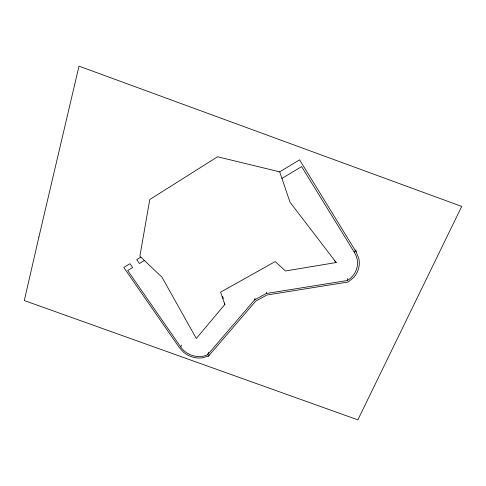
<?xml version="1.0" encoding="UTF-8"?>
<svg xmlns="http://www.w3.org/2000/svg" width="486" height="486" viewBox="0 0 486 486"><rect width="100%" height="100%" fill="white"/><g stroke="black" fill="none" stroke-linecap="round" stroke-linejoin="round"><path stroke-width="0.73" d="M224.447 303.021L224.836 304.485L196.301 338.487L161.996 277.227L139.889 256.213L149.773 199.527L217.564 156.771L279.705 171.844L299.583 159.845L356.11 251.876L358.729 258.145A24.106 22.52 1.8 0 1 353.79 277.372L348.225 282.002L266.881 295.014L255.764 301.077L208.53 356.074L202.261 357.842A22.222 19.829 24.6 0 1 183.793 352.441L179.456 347.757L123.766 267.47L129.981 263.722L132.629 267.543L127.69 270.508L180.683 346.961A20.594 18.377 24.6 0 0 207.534 354.804L254.628 299.868L266.243 293.52L266.614 292.135M254.628 299.868L255.059 298.453M208.53 356.074L209.035 354.798M207.534 354.804L208.543 352.259M180.683 346.961L181.594 345.103M140.879 257.155L136.736 259.652L139.385 263.491L144.385 260.49M281.941 178.411L301.624 166.607L354.507 252.605A22.338 20.868 1.8 0 1 347.423 280.495L266.243 293.52M279.705 171.844L290.057 202.267L336.215 262.531L285.489 270.981L275.216 261.577L220.595 292.159L224.836 304.485M334.708 260.836L336.215 262.531M222.703 296.442L223.287 298.635M355.928 249.743L356.11 251.876M354.391 251.177L354.507 252.605M347.338 278.466L347.423 280.495M38.91 236.992L24.3 300.542L357.872 419.855L461.7 206.435L79.005 66.145L38.91 236.992"/></g></svg>
